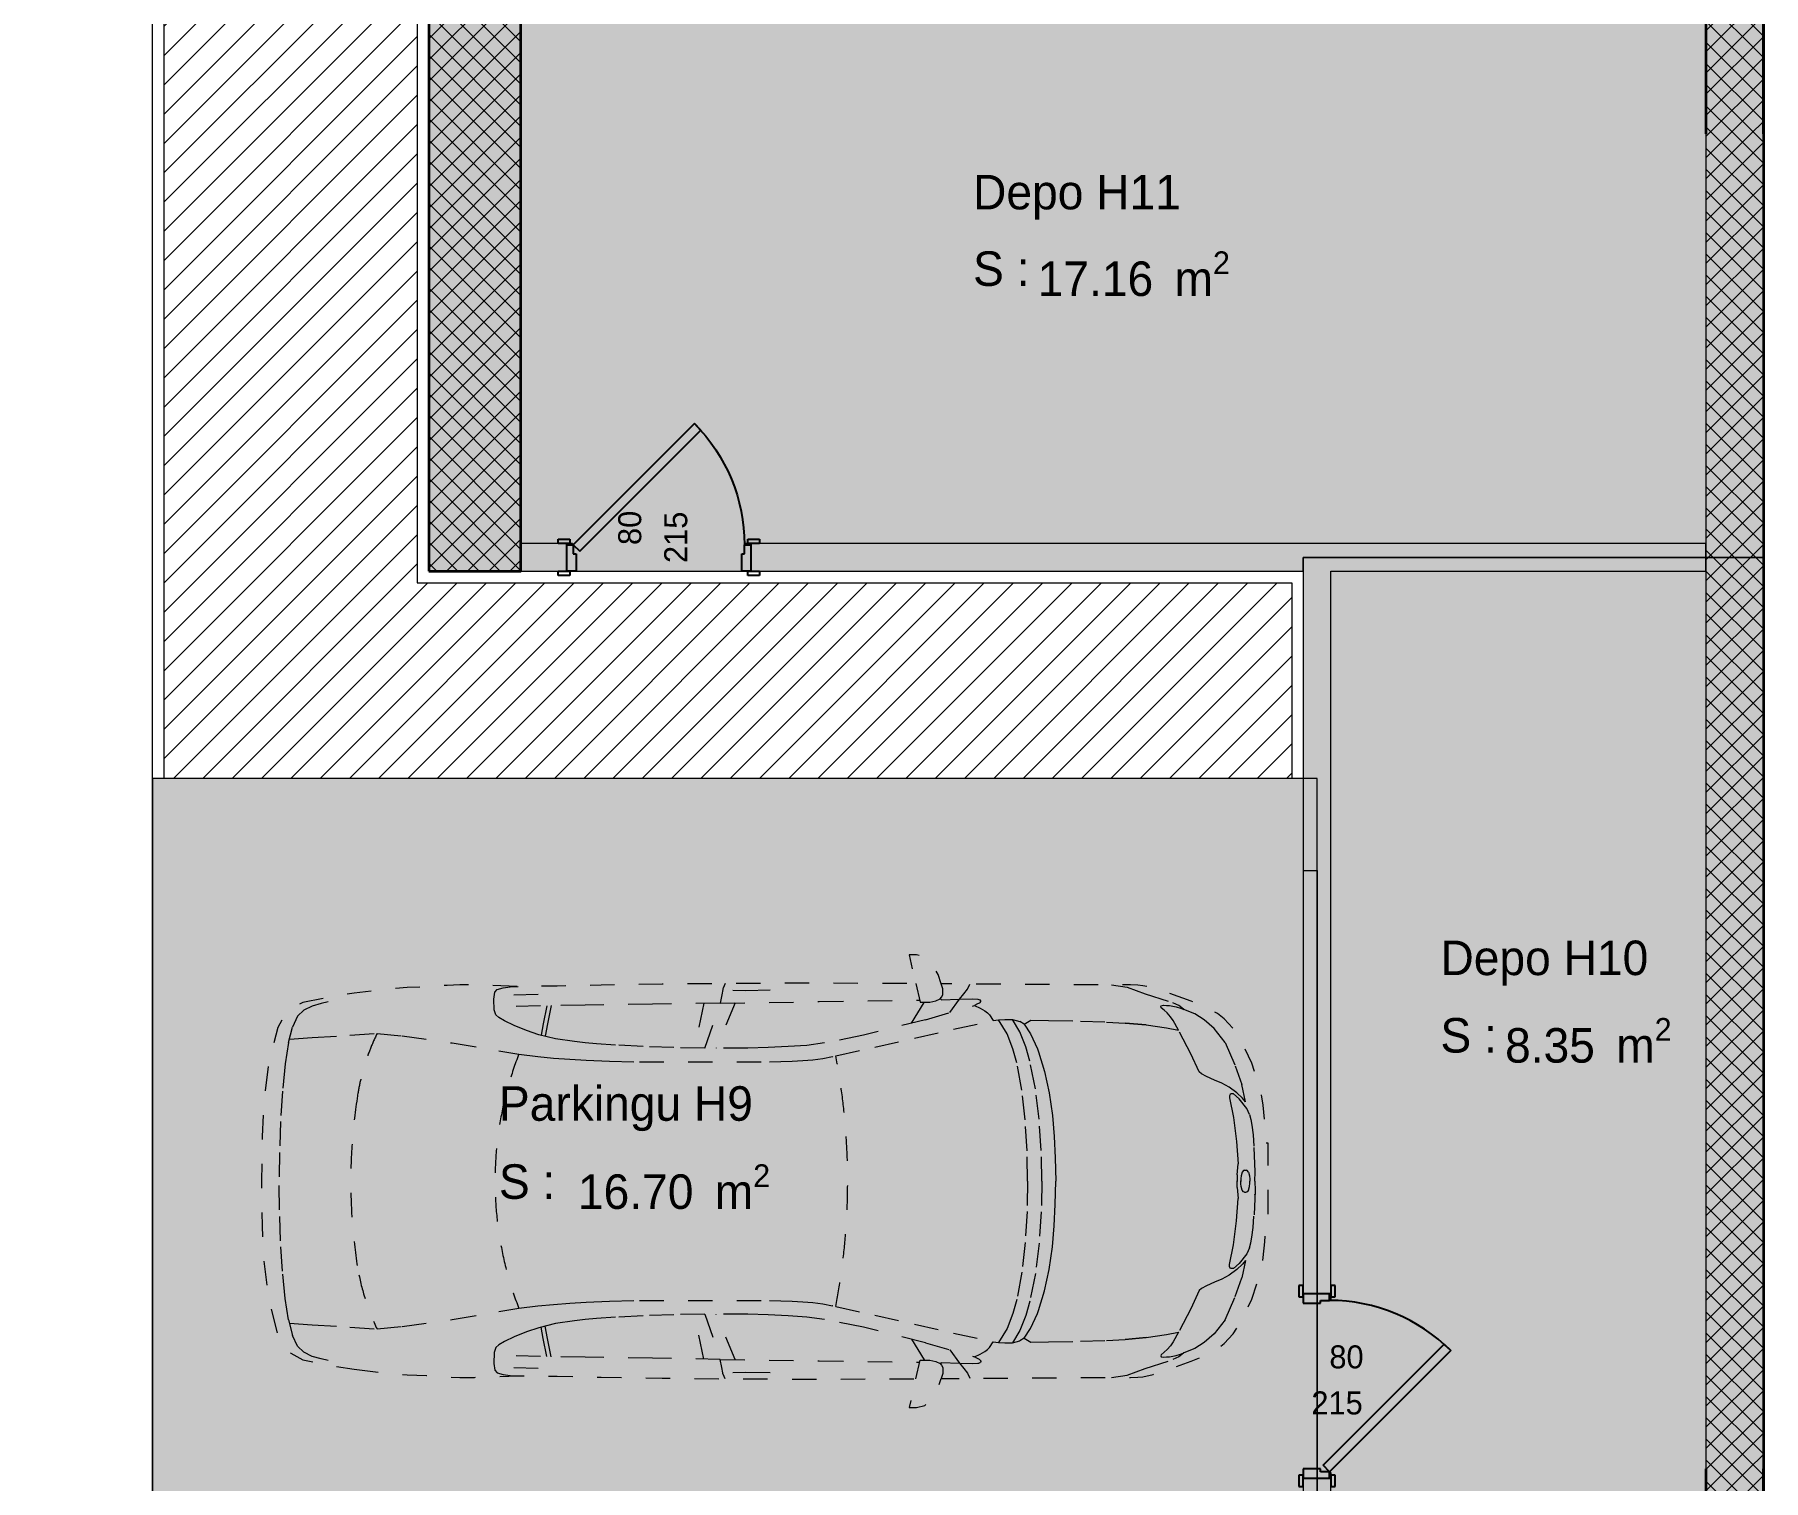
# Model space of a CAD drawing. Header units: millimetres. Extents: x 635850 to 824661, y -5878409 to -5774454.
# Drawn here: x 767576 to 775089, y -5841470 to -5835189 of the extents above; entities that cross this region are included whole.
import ezdxf
from ezdxf.enums import TextEntityAlignment as Align

# ---------------------------------------------------------------- set-up
doc = ezdxf.new("R2010")
doc.units = ezdxf.units.MM
doc.header["$MEASUREMENT"] = 0
doc.linetypes.add('Dashed', pattern=[211.666667, 105.833333, -105.833333])
for name, color, linetype, lineweight, true_color in [('2D Drafting - General_Pen_No__102', 7, 'Continuous', 13, 0xcccccc), ('A - Ndertesa 4 - Veturat_Pen_No__102', 7, 'Continuous', 13, 0xcccccc), ('A - Ndertesa 8 - Zonat_Pen_No__94', 7, 'Continuous', 13, 0xe4ad2c), ('A - Ndertesa 8 -Muret K.Zjarrit_Pen_No__102', 7, 'Continuous', 13, 0xcccccc), ('A - Ndertesa 8 -Veturat_Pen_No__102', 7, 'Continuous', 13, 0xcccccc), ('A - Situacioni_Pen_No__102', 7, 'Continuous', 13, 0xcccccc), ('ARCHICAD Door Markers_Pen_No__112', 7, 'Continuous', 13, 0xd5aaaa)]:
    doc.layers.add(name, color=color, linetype=linetype, lineweight=lineweight, true_color=true_color)
for name, color, linetype in [('A - Ndertesa 8 - Pllaka meskatit', 7, 'Continuous'), ('A - Ndertesa 8 - Zonat', 7, 'Continuous'), ('A - Ndertesa 8 -Muret K.Zjarrit', 7, 'Continuous'), ('A - Ndertesa 8 -Shtyllat', 7, 'Continuous'), ('A - Ndertesa 8 -Shtyllat bodrum', 7, 'Continuous'), ('ARCHICAD Doors', 7, 'Continuous')]:
    doc.layers.add(name, color=color, linetype=linetype)
for name, color, linetype, lineweight in [('A - Ndertesa 8 - Pllaka meskatit_Pen_No__22', 8, 'Continuous', 35), ('A - Ndertesa 8 -Muret K.Zjarrit_Pen_No__101', 252, 'Continuous', 13), ('A - Ndertesa 8 -Shtyllat bodrum_Pen_No__101', 252, 'Continuous', 13), ('A - Ndertesa 8 -Shtyllat bodrum_Pen_No__22', 8, 'Continuous', 35), ('A - Ndertesa 8 -Shtyllat_Pen_No__101', 252, 'Continuous', 13), ('A - Ndertesa 8 -Shtyllat_Pen_No__22', 8, 'Continuous', 35), ('ARCHICAD Doors_Pen_No__101', 252, 'Continuous', 13), ('ARCHICAD Doors_Pen_No__42', 8, 'Continuous', 25), ('ARCHICAD Zone Stamps_Pen_No__101', 252, 'Continuous', 13)]:
    doc.layers.add(name, color=color, linetype=linetype, lineweight=lineweight)
doc.styles.add('GENERATED_STYLE_1', font='GOTHIC.TTF')
pattern_1 = [(45, (664183.82, -5827429.525), (-45.96194, 45.96194), []), (135, (664183.82, -5827429.525), (45.96194, 45.96194), [])]

# ---------------------------------------------------------------- blocks, each defined once
blk = doc.blocks.new('Parkingu H9__56', base_point=(770196, -5840007.2))
at = {"layer": 'A - Ndertesa 8 - Zonat_Pen_No__94', "linetype": 'Continuous', "lineweight": 0, "true_color": 0xffffff}
blk.add_hatch(color=7, dxfattribs=at).paths.add_polyline_path([(773149, -5838419.9), (768089, -5838419.9), (768089, -5841719.9), (773149, -5841719.9)])
at = {"layer": 'ARCHICAD Zone Stamps_Pen_No__101', "color": 252, "lineweight": 13, "insert": (769937.3, -5840096.6), "char_height": 150, "attachment_point": 1, "style": 'GENERATED_STYLE_1'}
blk.add_mtext('\\A1;{\\pql;\\pt0,5050;\\fCentury Gothic|b0|i0|c0|p34;16.70\\fCentury Gothic|b0|i0|c0|p34;\\A1{\\H.66x;\\S^  ;}\\fCentury Gothic|b0|i0|c0|p34; m\\fCentury Gothic|b0|i0|c0|p34;\\A1{\\H.66x;\\S2^  ;}}', dxfattribs=at)
at = {"layer": 'ARCHICAD Zone Stamps_Pen_No__101', "color": 252, "lineweight": 13, "style": 'GENERATED_STYLE_1'}
for tag, p in [('DUMMY_849', (770798.2, -5839704.4)), ('ROOM_NAME', (769593.9, -5839757.4)), ('calculatedAreaCode', (769593.9, -5840096.6))]:
    blk.add_attdef(tag, text='', height=150, dxfattribs=at).set_placement(p, align=Align.TOP_LEFT)
blk = doc.blocks.new('Depo H10__72', base_point=(774197.7, -5839371.6))
at = {"layer": 'A - Ndertesa 8 - Zonat_Pen_No__94', "linetype": 'Continuous', "lineweight": 0, "true_color": 0xffffff}
blk.add_hatch(color=7, dxfattribs=at).paths.add_polyline_path([(773149, -5841719.9), (775089, -5841719.9), (775089, -5837459.9), (773089, -5837459.9), (773089, -5838819.9), (773149, -5838819.9)])
at = {"layer": 'ARCHICAD Zone Stamps_Pen_No__101', "color": 252, "lineweight": 13, "insert": (773966.3, -5839461.1), "char_height": 150, "attachment_point": 1, "style": 'GENERATED_STYLE_1'}
blk.add_mtext('\\A1;{\\pql;\\pt0,5050;\\fCentury Gothic|b0|i0|c0|p34;8.35\\fCentury Gothic|b0|i0|c0|p34;\\A1{\\H.66x;\\S^  ;}\\fCentury Gothic|b0|i0|c0|p34; m\\fCentury Gothic|b0|i0|c0|p34;\\A1{\\H.66x;\\S2^  ;}}', dxfattribs=at)
at = {"layer": 'ARCHICAD Zone Stamps_Pen_No__101', "color": 252, "lineweight": 13, "style": 'GENERATED_STYLE_1'}
for tag, p in [('ROOM_NAME', (773685.4, -5839124.7)), ('DUMMY_849', (774710, -5839068.9)), ('calculatedAreaCode', (773685.4, -5839461.1))]:
    blk.add_attdef(tag, text='', height=150, dxfattribs=at).set_placement(p, align=Align.TOP_LEFT)
blk = doc.blocks.new('Depo H11__73', base_point=(772225.2, -5836041))
at = {"layer": 'A - Ndertesa 8 - Zonat_Pen_No__94', "linetype": 'Continuous', "lineweight": 0, "true_color": 0xffffff}
blk.add_hatch(color=7, dxfattribs=at).paths.add_polyline_path([(769289, -5834519.9), (769289, -5837519.9), (773089, -5837519.9), (773089, -5837459.9), (775089, -5837459.9), (775089, -5834579.9), (773149, -5834579.9), (773149, -5834519.9)])
at = {"layer": 'ARCHICAD Zone Stamps_Pen_No__101', "color": 252, "lineweight": 13, "insert": (771935.3, -5836130.4), "char_height": 150, "attachment_point": 1, "style": 'GENERATED_STYLE_1'}
blk.add_mtext('\\A1;{\\pql;\\pt0,5050;\\fCentury Gothic|b0|i0|c0|p34;17.16\\fCentury Gothic|b0|i0|c0|p34;\\A1{\\H.66x;\\S^  ;}\\fCentury Gothic|b0|i0|c0|p34; m\\fCentury Gothic|b0|i0|c0|p34;\\A1{\\H.66x;\\S2^  ;}}', dxfattribs=at)
at = {"layer": 'ARCHICAD Zone Stamps_Pen_No__101', "color": 252, "lineweight": 13, "style": 'GENERATED_STYLE_1'}
for tag, p in [('DUMMY_849', (772796.1, -5835738.2)), ('ROOM_NAME', (771654.3, -5835797.9)), ('calculatedAreaCode', (771654.3, -5836130.4))]:
    blk.add_attdef(tag, text='', height=150, dxfattribs=at).set_placement(p, align=Align.TOP_LEFT)
blk = doc.blocks.new('Slab_5', base_point=(749089.8, -5859820.7))
at = {"layer": 'A - Ndertesa 8 - Pllaka meskatit_Pen_No__22', "color": 8, "linetype": 'Continuous', "lineweight": 35, "flags": 128}
blk.add_lwpolyline([(749089.8, -5859820.7), (749089.8, -5829578.2), (752125.1, -5829274.3), (761123.1, -5828907.3), (775089, -5828907.3), (775089, -5859820.7)], close=True, dxfattribs=at)
blk = doc.blocks.new('Wall_280', base_point=(775089, -5859820.7))
at = {"layer": 'A - Ndertesa 8 -Muret K.Zjarrit_Pen_No__101', "linetype": 'Continuous', "lineweight": 13}
h = blk.add_hatch(dxfattribs=at)
h.set_pattern_fill('Concrete_Block', color=252, style=0, pattern_type=2)
h.set_pattern_definition(pattern_1)
h.paths.add_polyline_path([(774839, -5841419.9), (775089, -5841419.9), (775089, -5835619.9), (774839, -5835619.9)])
at = {"layer": 'A - Ndertesa 8 -Muret K.Zjarrit_Pen_No__101', "color": 252, "linetype": 'Continuous', "lineweight": 13, "flags": 128}
for points in [[(774839, -5835619.9), (774839, -5841419.9)], [(775089, -5841419.9), (775089, -5835619.9)]]:
    blk.add_lwpolyline(points, dxfattribs=at)
blk = doc.blocks.new('Door 25_5')
at = {"layer": 'ARCHICAD Doors_Pen_No__101', "color": 252, "linetype": 'Continuous', "lineweight": 13}
for p, q in [((-400, 5), (-437, 5)), ((-400, 5), (-437, 5)), ((-400, 0), (-400, 5)), ((-400, 0), (-400, 5)), ((-400, -115), (-400, 0)), ((-400, -115), (-400, 0)), ((400, 0), (400, 5)), ((400, 0), (400, 5)), ((400, 5), (437, 5)), ((400, 5), (437, 5)), ((400, -115), (400, 0)), ((400, -115), (400, 0)), ((-400, -115), (-437, -115)), ((-400, -115), (-437, -115)), ((400, -115), (437, -115)), ((400, -115), (437, -115))]:
    blk.add_line(p, q, dxfattribs=at)
at = {"layer": 'ARCHICAD Doors_Pen_No__42', "color": 8, "linetype": 'Continuous', "lineweight": 25}
for p, q in [((-182.4, 497.8), (-154.1, 526.1)), ((-154.1, 526.1), (372, 0)), ((343.7, -28.3), (-182.4, 497.8)), ((-387, 24), (-437, 24)), ((-437, 24), (-437, 5)), ((-437, 5), (-387, 5)), ((-375, 5), (-400, 5)), ((-400, 5), (-400, 0)), ((-400, 0), (-375, 0)), ((-372, 0), (-400, 0)), ((-400, 0), (-400, -115)), ((-387, 5), (-387, 24)), ((-375, 0), (-375, 5)), ((-372, -40), (-372, 0)), ((372, 0), (343.7, -28.3)), ((400, 0), (372, 0)), ((372, 0), (372, -40)), ((400, 5), (375, 5)), ((375, 5), (375, 0)), ((375, 0), (400, 0)), ((437, 24), (387, 24)), ((387, 24), (387, 5)), ((387, 5), (437, 5)), ((400, 0), (400, 5)), ((400, -115), (400, 0)), ((437, 5), (437, 24)), ((-360, -40), (-372, -40)), ((-360, -115), (-360, -40)), ((372, -40), (360, -40)), ((360, -40), (360, -115)), ((-387, -115), (-437, -115)), ((-437, -115), (-437, -134)), ((-437, -134), (-387, -134)), ((-400, -115), (-360, -115)), ((-387, -134), (-387, -115)), ((360, -115), (400, -115)), ((437, -115), (387, -115)), ((387, -115), (387, -134)), ((387, -134), (437, -134)), ((437, -134), (437, -115))]:
    blk.add_line(p, q, dxfattribs=at)
blk.add_arc((372, 0), 744, 135, 180, dxfattribs=at)
blk = doc.blocks.new('D Marker 25_17')
at = {"layer": 'ARCHICAD Door Markers_Pen_No__112', "color": 9, "lineweight": 13, "true_color": 0xd5aaaa, "char_height": 100, "attachment_point": 7, "rotation": 270, "style": 'GENERATED_STYLE_1'}
for s, insert in [('\\A1;{\\pql;\\pt0;\\fCentury Gothic|b0|i0|c0|p34;215\\fCentury Gothic|b0|i0|c0|p34;\\A1{\\H.66x;\\S^  ;}\\fCentury Gothic|b0|i0|c0|p34;\\fCentury Gothic|b0|i0|c0|p34;}', (-152.5, -35.6)), ('\\A1;{\\pql;\\pt0;\\fCentury Gothic|b0|i0|c0|p34;80\\fCentury Gothic|b0|i0|c0|p34;\\A1{\\H.66x;\\S^  ;}\\fCentury Gothic|b0|i0|c0|p34;\\fCentury Gothic|b0|i0|c0|p34;}', (47.5, -113.8))]:
    blk.add_mtext(s, dxfattribs=dict(at, insert=insert))
blk = doc.blocks.new('Wall_289', base_point=(775089, -5837519.9))
at = {"layer": 'A - Ndertesa 8 -Muret K.Zjarrit_Pen_No__102', "linetype": 'Continuous', "lineweight": 0, "true_color": 0xcccccc}
for points in [[(769689, -5837399.9), (769689, -5837519.9), (769889, -5837519.9), (769889, -5837399.9)], [(770689, -5837399.9), (770689, -5837519.9), (774839, -5837519.9), (774839, -5837399.9)]]:
    blk.add_hatch(color=254, dxfattribs=at).paths.add_polyline_path(points)
at = {"layer": 'A - Ndertesa 8 -Muret K.Zjarrit_Pen_No__101', "color": 252, "linetype": 'Continuous', "lineweight": 13}
for p, q in [((769889, -5837399.9), (769852, -5837399.9)), ((769889, -5837404.9), (769889, -5837399.9)), ((769889, -5837519.9), (769889, -5837404.9)), ((770689, -5837399.9), (770726, -5837399.9)), ((770689, -5837404.9), (770689, -5837399.9)), ((770689, -5837519.9), (770689, -5837404.9)), ((769889, -5837519.9), (769852, -5837519.9)), ((770689, -5837519.9), (770726, -5837519.9))]:
    blk.add_line(p, q, dxfattribs=at)
at = {"layer": 'A - Ndertesa 8 -Muret K.Zjarrit_Pen_No__101', "color": 252, "linetype": 'Continuous', "lineweight": 13, "flags": 128}
for points in [[(769889, -5837399.9), (769689, -5837399.9)], [(774839, -5837399.9), (770689, -5837399.9)], [(774839, -5837519.9), (774839, -5837399.9)], [(769689, -5837519.9), (769889, -5837519.9)], [(770689, -5837519.9), (773089, -5837519.9)], [(773209, -5837519.9), (774839, -5837519.9)]]:
    blk.add_lwpolyline(points, dxfattribs=at)
at = {"layer": 'ARCHICAD Door Markers_Pen_No__112', "color": 9, "lineweight": 13, "true_color": 0xd5aaaa, "rotation": 180}
blk.add_blockref('D Marker 25_17', (770289, -5837519.9), dxfattribs=at)
at = {"layer": 'ARCHICAD Doors', "color": 21, "linetype": 'Continuous', "lineweight": 18, "true_color": 0xff9955, "xscale": -1, "zscale": 1000}
blk.add_blockref('Door 25_5', (770289, -5837404.9), dxfattribs=at)
blk = doc.blocks.new('D Marker 25_20')
at = {"layer": 'ARCHICAD Door Markers_Pen_No__112', "color": 9, "lineweight": 13, "true_color": 0xd5aaaa, "char_height": 100, "attachment_point": 7, "rotation": 90, "style": 'GENERATED_STYLE_1'}
for s, insert in [('\\A1;{\\pql;\\pt0;\\fCentury Gothic|b0|i0|c0|p34;80\\fCentury Gothic|b0|i0|c0|p34;\\A1{\\H.66x;\\S^  ;}\\fCentury Gothic|b0|i0|c0|p34;\\fCentury Gothic|b0|i0|c0|p34;}', (-47.5, -6.2)), ('\\A1;{\\pql;\\pt0;\\fCentury Gothic|b0|i0|c0|p34;215\\fCentury Gothic|b0|i0|c0|p34;\\A1{\\H.66x;\\S^  ;}\\fCentury Gothic|b0|i0|c0|p34;\\fCentury Gothic|b0|i0|c0|p34;}', (152.5, -84.4))]:
    blk.add_mtext(s, dxfattribs=dict(at, insert=insert))
blk = doc.blocks.new('Wall_296', base_point=(773089, -5837519.9))
at = {"layer": 'A - Ndertesa 8 -Muret K.Zjarrit_Pen_No__102', "linetype": 'Continuous', "lineweight": 0, "true_color": 0xcccccc}
for points in [[(773089, -5837519.9), (773089, -5840659.9), (773209, -5840659.9), (773209, -5837519.9)], [(773209, -5841459.9), (773089, -5841459.9), (773089, -5845059.9), (773209, -5845059.9)], [(773209, -5845859.9), (773089, -5845859.9), (773089, -5846379.9), (773209, -5846379.9)], [(773089, -5849369.9), (773209, -5849369.9), (773209, -5847179.9), (773089, -5847179.9)]]:
    blk.add_hatch(color=254, dxfattribs=at).paths.add_polyline_path(points)
at = {"layer": 'A - Ndertesa 8 -Muret K.Zjarrit_Pen_No__101', "color": 252, "linetype": 'Continuous', "lineweight": 13}
for p, q in [((773089, -5840659.9), (773089, -5840622.9)), ((773209, -5840659.9), (773209, -5840622.9)), ((773089, -5840659.9), (773204, -5840659.9)), ((773204, -5840659.9), (773209, -5840659.9)), ((773089, -5841459.9), (773089, -5841496.9)), ((773089, -5841459.9), (773204, -5841459.9)), ((773204, -5841459.9), (773209, -5841459.9)), ((773209, -5841459.9), (773209, -5841496.9)), ((773089, -5845059.9), (773089, -5845022.9)), ((773089, -5845059.9), (773204, -5845059.9)), ((773204, -5845059.9), (773209, -5845059.9)), ((773209, -5845059.9), (773209, -5845022.9)), ((773089, -5845859.9), (773089, -5845896.9)), ((773089, -5845859.9), (773204, -5845859.9)), ((773204, -5845859.9), (773209, -5845859.9)), ((773209, -5845859.9), (773209, -5845896.9)), ((773089, -5846379.9), (773089, -5846342.9)), ((773089, -5846379.9), (773204, -5846379.9)), ((773204, -5846379.9), (773209, -5846379.9)), ((773209, -5846379.9), (773209, -5846342.9)), ((773089, -5847179.9), (773089, -5847216.9)), ((773089, -5847179.9), (773204, -5847179.9)), ((773204, -5847179.9), (773209, -5847179.9)), ((773209, -5847179.9), (773209, -5847216.9))]:
    blk.add_line(p, q, dxfattribs=at)
at = {"layer": 'A - Ndertesa 8 -Muret K.Zjarrit_Pen_No__101', "color": 252, "linetype": 'Continuous', "lineweight": 13, "flags": 128}
for points in [[(773089, -5837519.9), (773089, -5840659.9)], [(773209, -5840659.9), (773209, -5837519.9)], [(773089, -5841459.9), (773089, -5845059.9)], [(773209, -5841659.9), (773209, -5841459.9)], [(773209, -5845059.9), (773209, -5841779.9)], [(773089, -5845859.9), (773089, -5846379.9)], [(773209, -5846059.9), (773209, -5845859.9)], [(773209, -5846379.9), (773209, -5846179.9)], [(773089, -5847179.9), (773089, -5849369.9)], [(773209, -5849369.9), (773209, -5847179.9)]]:
    blk.add_lwpolyline(points, dxfattribs=at)
at = {"layer": 'ARCHICAD Door Markers_Pen_No__112', "color": 9, "lineweight": 13, "true_color": 0xd5aaaa, "rotation": 270}
for p in [(773209, -5841059.9), (773209, -5845459.9), (773209, -5846779.9)]:
    blk.add_blockref('D Marker 25_20', p, dxfattribs=at)
at = {"layer": 'ARCHICAD Doors', "color": 21, "linetype": 'Continuous', "lineweight": 18, "true_color": 0xff9955, "zscale": 1000, "rotation": 270}
for p in [(773204, -5841059.9), (773204, -5845459.9)]:
    blk.add_blockref('Door 25_5', p, dxfattribs=at)
at = {"layer": 'ARCHICAD Doors', "color": 21, "linetype": 'Continuous', "lineweight": 18, "true_color": 0xff9955, "xscale": -1, "zscale": 1000, "rotation": 270}
blk.add_blockref('Door 25_5', (773204, -5846779.9), dxfattribs=at)
blk = doc.blocks.new('Column_329', base_point=(769489, -5836019.9))
at = {"layer": 'A - Ndertesa 8 -Shtyllat_Pen_No__101', "linetype": 'Continuous', "lineweight": 13}
h = blk.add_hatch(dxfattribs=at)
h.set_pattern_fill('Concrete_Block', color=252, style=0, pattern_type=2)
h.set_pattern_definition(pattern_1)
h.paths.add_polyline_path([(769289, -5837519.9), (769689, -5837519.9), (769689, -5834519.9), (769289, -5834519.9)])
at = {"layer": 'A - Ndertesa 8 -Shtyllat_Pen_No__22', "color": 8, "linetype": 'Continuous', "lineweight": 35, "flags": 128}
blk.add_lwpolyline([(769289, -5837519.9), (769689, -5837519.9), (769689, -5834519.9), (769289, -5834519.9)], close=True, dxfattribs=at)
blk = doc.blocks.new('Column_335', base_point=(774964, -5835319.9))
at = {"layer": 'A - Ndertesa 8 -Shtyllat bodrum_Pen_No__101', "linetype": 'Continuous', "lineweight": 13}
h = blk.add_hatch(dxfattribs=at)
h.set_pattern_fill('Concrete_Block', color=252, style=0, pattern_type=2)
h.set_pattern_definition(pattern_1)
h.paths.add_polyline_path([(775089, -5835019.9), (774839, -5835019.9), (774839, -5835619.9), (775089, -5835619.9)])
at = {"layer": 'A - Ndertesa 8 -Shtyllat bodrum_Pen_No__22', "color": 8, "linetype": 'Continuous', "lineweight": 35, "flags": 128}
for points in [[(774839, -5835019.9), (774839, -5835619.9)], [(775089, -5835619.9), (775089, -5835019.9)]]:
    blk.add_lwpolyline(points, dxfattribs=at)
blk = doc.blocks.new('Column_336', base_point=(774964, -5841719.9))
at = {"layer": 'A - Ndertesa 8 -Shtyllat bodrum_Pen_No__101', "linetype": 'Continuous', "lineweight": 13}
h = blk.add_hatch(dxfattribs=at)
h.set_pattern_fill('Concrete_Block', color=252, style=0, pattern_type=2)
h.set_pattern_definition(pattern_1)
h.paths.add_polyline_path([(775089, -5841419.9), (774839, -5841419.9), (774839, -5842019.9), (775089, -5842019.9)])
at = {"layer": 'A - Ndertesa 8 -Shtyllat bodrum_Pen_No__22', "color": 8, "linetype": 'Continuous', "lineweight": 35, "flags": 128}
for points in [[(774839, -5841419.9), (774839, -5842019.9)], [(775089, -5842019.9), (775089, -5841419.9)]]:
    blk.add_lwpolyline(points, dxfattribs=at)
blk = doc.blocks.new('Car 05 25_4')
at = {"layer": 'A - Ndertesa 4 - Veturat_Pen_No__102', "color": 254, "linetype": 'Dashed', "lineweight": 13, "true_color": 0xcccccc}
for p, q in [((129, 820.5), (138.9, 832.4)), ((138.9, 832.4), (165.2, 840.3)), ((165.2, 840.3), (194.7, 844.3)), ((194.7, 844.3), (230.8, 845.5)), ((1119.5, 833.3), (1115.1, 808.9)), ((1120.2, 836.3), (1119.5, 833.3)), ((1120.7, 838.2), (1120.2, 836.3)), ((1129.9, 858.5), (1120.7, 838.2)), ((1162.6, 830.5), (1220.1, 829.1)), ((1220.1, 829.1), (1369.7, 831.5)), ((1957.8, 858.1), (1977.2, 777.4)), ((2075.3, 835.7), (2067.9, 857.7)), ((2075.2, 809.4), (2075.3, 835.7)), ((2166.8, 813.8), (2182.3, 834.1)), ((2182.3, 834.1), (2193.2, 856.5)), ((2808, 852.6), (2876.9, 843.3)), ((2876.9, 843.3), (2954.2, 813.7)), ((2904.1, 832.9), (2905.1, 832.8)), ((-664.9, 761), (-701.1, 743.3)), ((-626.6, 772.5), (-664.9, 761)), ((-594.9, 778.5), (-626.6, 772.5)), ((124.6, 791.4), (129, 820.5)), ((125.7, 743.9), (124.6, 791.4)), ((327.4, 761.9), (125.4, 756.5)), ((210.9, 809.2), (418.1, 816.2)), ((522, 764.7), (327.4, 761.9)), ((355.3, 762.3), (339.1, 683.1)), ((373.4, 762.6), (357.2, 683.4)), ((813.6, 769.3), (522, 764.7)), ((1108.6, 774), (813.6, 769.3)), ((1036.3, 772.8), (996.5, 578.8)), ((1042, 578), (1107.6, 774)), ((1173.3, 774.9), (1090.3, 577.9)), ((1115.1, 808.9), (1108.6, 774)), ((1108.6, 774), (1537.6, 780)), ((1537.6, 780), (1975, 786.1)), ((1939.2, 686.2), (1995.9, 777.4)), ((1977.2, 777.4), (2019.6, 777.4)), ((2000.4, 701.6), (2213.5, 763)), ((2019.6, 777.4), (2044.5, 783.1)), ((2044.5, 783.1), (2063.4, 792.3)), ((2063.4, 792.3), (2070.4, 799.9)), ((2068.7, 787.7), (2065.4, 794.5)), ((2068.7, 787.7), (2148, 790.5)), ((2070.4, 799.9), (2075.2, 809.4)), ((2106.5, 732.2), (2148, 790.5)), ((2148, 790.5), (2166.8, 813.8)), ((2148, 790.5), (2205.6, 792.2)), ((2205.6, 792.2), (2227.2, 791)), ((2226.6, 769.9), (2213.5, 763)), ((2213.5, 763), (2238.3, 752.2)), ((2234.4, 774), (2226.6, 769.9)), ((2227.2, 791), (2232.6, 790)), ((2232.6, 790), (2237.9, 787.3)), ((2238.5, 776.9), (2234.4, 774)), ((2240.8, 784), (2237.9, 787.3)), ((2238.3, 752.2), (2258.5, 739.7)), ((2238.5, 776.9), (2240.9, 780.5)), ((2240.9, 780.5), (2240.8, 784)), ((2954.2, 813.7), (3075.8, 774.7)), ((3022.5, 758.3), (3023.7, 762.5)), ((3024.5, 753.7), (3022.5, 758.3)), ((3023.7, 762.5), (3034.6, 765.1)), ((3037.9, 743.5), (3024.5, 753.7)), ((3034.6, 765.1), (3046.9, 763.8)), ((3046.9, 763.8), (3060.9, 762.9)), ((3060.9, 762.9), (3089.9, 757.4)), ((3100.5, 763.1), (3075.8, 774.7)), ((3089.9, 757.4), (3108.4, 751.4)), ((3114.1, 753.3), (3100.5, 763.1)), ((3108.4, 751.4), (3122.9, 746.4)), ((3122.9, 746.4), (3114.1, 753.3)), ((-729.4, 716.4), (-750.6, 669.8)), ((-701.1, 743.3), (-729.4, 716.4)), ((132.4, 722.8), (125.7, 743.9)), ((146.7, 710.6), (132.4, 722.8)), ((171.3, 696.6), (146.7, 710.6)), ((212.6, 676.5), (171.3, 696.6)), ((266.3, 654.6), (212.6, 676.5)), ((339.1, 683.1), (329.6, 633.9)), ((357.2, 683.4), (346.8, 629.5)), ((2000.4, 701.6), (1730.4, 633.8)), ((2122, 660), (2293.8, 697.7)), ((2258.5, 739.7), (2269, 731.1)), ((2269, 731.1), (2278.8, 722)), ((2278.8, 722), (2293.8, 697.7)), ((2293.8, 697.7), (2317.2, 700.7)), ((2293.8, 697.6), (2293.8, 697.7)), ((2317.2, 700.7), (2345.7, 702.7)), ((2355.1, 639.9), (2317.2, 700.7)), ((2345.7, 702.7), (2378.9, 702)), ((2410.1, 649.1), (2378.9, 702)), ((2378.9, 702), (2410.6, 694.2)), ((2410.6, 694.2), (2410.6, 694.2)), ((2428.7, 681.7), (2410.6, 694.2)), ((2428.7, 681.7), (2457.3, 700)), ((2428.8, 681.7), (2428.7, 681.7)), ((2428.8, 681.7), (2456.7, 639.8)), ((2457.3, 700), (2535.5, 698)), ((2535.4, 698), (2673.2, 695.5)), ((2535.5, 698), (2535.5, 698)), ((2673.2, 695.5), (2787.2, 691.5)), ((2787.2, 691.5), (2868.4, 687.2)), ((2868.4, 687.2), (2959.7, 679)), ((2959.7, 679), (2868.4, 687.2)), ((2959.7, 679), (3047.2, 666.2)), ((3050.6, 730.7), (3037.9, 743.5)), ((3064.5, 714.6), (3050.6, 730.7)), ((3077, 697.8), (3064.5, 714.6)), ((3100, 656.6), (3077, 697.8)), ((3170.1, 726.6), (3122.9, 746.4)), ((3211.7, 701), (3170.1, 726.6)), ((3254.3, 663.2), (3211.7, 701)), ((-768.3, 602.3), (-782.8, 510)), ((-768.3, 602.3), (-750.6, 669.8)), ((-764.3, 617.3), (-665.7, 624)), ((-665.7, 624), (-500.9, 634.2)), ((-500.9, 634.2), (-383, 642)), ((-383, 642), (-274.2, 631.3)), ((-274.2, 631.3), (-56.4, 600.5)), ((319.5, 636.4), (266.3, 654.6)), ((392.7, 617.8), (319.5, 636.4)), ((474.8, 607.1), (392.7, 617.8)), ((521.3, 601.6), (474.8, 607.1)), ((570, 596.8), (521.3, 601.6)), ((1730.4, 633.8), (1562, 600.6)), ((1779.6, 581.8), (1952.8, 621.3)), ((1952.8, 621.3), (2122, 660)), ((2379.8, 575.4), (2355.1, 639.9)), ((2436, 583.2), (2410.1, 649.1)), ((2456.7, 639.8), (2487.2, 574.3)), ((3047.2, 666.2), (3100, 656.6)), ((3152.9, 553.9), (3100, 656.6)), ((3301.9, 602.8), (3254.3, 663.2)), ((3301.9, 602.8), (3346, 501.4)), ((-56.4, 600.5), (145.9, 566.6)), ((145.9, 566.6), (233.3, 552.3)), ((233.3, 552.3), (315.3, 541.4)), ((315.3, 541.4), (384.3, 535.1)), ((384.3, 535.1), (454.2, 530.4)), ((454.2, 530.4), (526.2, 526.3)), ((526.2, 526.3), (627.7, 521.8)), ((652.6, 591), (570, 596.8)), ((772.8, 585), (652.6, 591)), ((907.3, 580.3), (772.8, 585)), ((1042, 578), (907.3, 580.3)), ((1227.8, 577.5), (1042, 578)), ((1316.1, 580.5), (1227.8, 577.5)), ((1403, 584.4), (1316.1, 580.5)), ((1483.9, 590.1), (1403, 584.4)), ((1466.6, 524), (1510.9, 527.6)), ((1562, 600.6), (1483.9, 590.1)), ((1510.9, 527.6), (1554.3, 533.1)), ((1554.3, 533.1), (1596.8, 541)), ((1597.3, 541.2), (1596.7, 540.9)), ((1610.7, 544.1), (1779.6, 581.8)), ((2397.3, 514.3), (2379.8, 575.4)), ((2453.6, 521.6), (2436, 583.2)), ((2487.2, 574.3), (2491.8, 562)), ((2491.8, 562), (2517.9, 477)), ((3189.6, 475.6), (3152.9, 553.9)), ((-782.8, 510), (-794.5, 390.6)), ((627.7, 521.8), (756.8, 518.1)), ((756.8, 518.1), (1322.6, 518.1)), ((1322.6, 518.1), (1420.5, 521.7)), ((1420.5, 521.7), (1466.6, 524)), ((2419.3, 395.7), (2397.3, 514.3)), ((2477.6, 401.1), (2453.6, 521.6)), ((2517.9, 477), (2537.5, 384.1)), ((3199.4, 466.8), (3189.6, 475.6)), ((3220.7, 454.4), (3199.4, 466.8)), ((3256.1, 439.2), (3220.7, 454.4)), ((3346, 501.4), (3374.3, 419.6)), ((-794.5, 390.6), (-802.4, 258.7)), ((2433.7, 266.1), (2419.3, 395.7)), ((2493.9, 269.1), (2477.6, 401.1)), ((2537.5, 384.1), (2551.5, 285.6)), ((3288.4, 425.1), (3256.1, 439.2)), ((3319.4, 408.4), (3288.4, 425.1)), ((3353.5, 384.3), (3319.4, 408.4)), ((3324.7, 377.3), (3321.2, 370.5)), ((3328.3, 379.6), (3324.7, 377.3)), ((3338.5, 379.5), (3328.3, 379.6)), ((3363.6, 357.8), (3338.5, 379.5)), ((3377.2, 360), (3353.5, 384.3)), ((3391.1, 344.2), (3374.3, 419.6)), ((3321.2, 370.5), (3321, 362.1)), ((3321, 362.1), (3338.3, 276.9)), ((3396.7, 315.8), (3363.6, 357.8)), ((3391.1, 344.2), (3377.2, 360)), ((3408.1, 289.4), (3396.7, 315.8)), ((-802.4, 258.7), (-806.8, 124.9)), ((2441.6, 132), (2433.7, 266.1)), ((2503.1, 133.2), (2493.9, 269.1)), ((2551.5, 285.6), (2559.7, 193.7)), ((3338.3, 276.9), (3351.9, 172.7)), ((3408.1, 289.4), (3413.8, 267.3)), ((3413.8, 267.3), (3418.5, 242.9)), ((3418.5, 242.9), (3424, 200.7)), ((2559.7, 193.7), (2564.4, 101.2)), ((3351.9, 172.7), (3358.3, 75.9)), ((3424, 200.7), (3427.7, 152)), ((3432.4, 40), (3427.7, 152)), ((-806.8, 124.9), (-808, 0)), ((2444, 0), (2441.6, 132)), ((2506, 0), (2503.1, 133.2)), ((2564.4, 101.2), (2566, 0)), ((3354, 27.9), (3358.3, 75.9)), ((-806.8, -124.9), (-808, 0)), ((2444, 0), (2441.6, -132)), ((2564.4, -101.2), (2566, 0)), ((3354, 27.9), (3354, -0.8)), ((3354, -27.9), (3354, 0.8)), ((3370.9, 11.7), (3370.3, -0.8)), ((3370.9, -11.7), (3370.3, 0.8)), ((3372.5, 23.7), (3370.9, 11.7)), ((3376.3, 39), (3372.5, 23.7)), ((3382, 46.6), (3376.3, 39)), ((3386.2, 48.4), (3382, 46.6)), ((3386.2, 48.4), (3394.3, 48.4)), ((3398.5, 46.6), (3394.3, 48.4)), ((3404.2, 39), (3398.5, 46.6)), ((3404.2, 39), (3408, 23.7)), ((3408, 23.7), (3409.8, 8.1)), ((3409.8, 8.1), (3409.8, 0)), ((3431.8, 57.4), (3431.8, 56.8)), ((3432, 0), (3432.4, 40)), ((3432, 0), (3432.4, -40)), ((2506, 0), (2503.1, -133.2)), ((3354, -27.9), (3358.3, -75.9)), ((3372.5, -23.7), (3370.9, -11.7)), ((3376.3, -39), (3372.5, -23.7)), ((3382, -46.6), (3376.3, -39)), ((3386.2, -48.4), (3382, -46.6)), ((3386.2, -48.4), (3394.3, -48.4)), ((3398.5, -46.6), (3394.3, -48.4)), ((3404.2, -39), (3398.5, -46.6)), ((3404.2, -39), (3408, -23.7)), ((3408, -23.7), (3409.8, -8.1)), ((3409.8, -8.1), (3409.8, 0)), ((3432.4, -40), (3427.7, -152)), ((3431.8, -57.4), (3431.8, -56.8)), ((-802.4, -258.7), (-806.8, -124.9)), ((2441.6, -132), (2433.7, -266.1)), ((2503.1, -133.2), (2493.9, -269.1)), ((2559.7, -193.7), (2564.4, -101.2)), ((3351.9, -172.7), (3358.3, -75.9)), ((2551.5, -285.6), (2559.7, -193.7)), ((3338.3, -276.9), (3351.9, -172.7)), ((3418.5, -242.9), (3424, -200.7)), ((3424, -200.7), (3427.7, -152)), ((-794.5, -390.6), (-802.4, -258.7)), ((2433.7, -266.1), (2419.3, -395.7)), ((2493.9, -269.1), (2477.6, -401.1)), ((2537.5, -384.1), (2551.5, -285.6)), ((3321, -362.1), (3338.3, -276.9)), ((3408.1, -289.4), (3396.7, -315.8)), ((3408.1, -289.4), (3413.8, -267.3)), ((3413.8, -267.3), (3418.5, -242.9)), ((3321.2, -370.5), (3321, -362.1)), ((3324.7, -377.3), (3321.2, -370.5)), ((3363.6, -357.8), (3338.5, -379.5)), ((3377.2, -360), (3353.5, -384.3)), ((3396.7, -315.8), (3363.6, -357.8)), ((3391.1, -344.2), (3374.3, -419.6)), ((3391.1, -344.2), (3377.2, -360)), ((-782.8, -510), (-794.5, -390.6)), ((2419.3, -395.7), (2397.3, -514.3)), ((2477.6, -401.1), (2453.6, -521.6)), ((2517.9, -477), (2537.5, -384.1)), ((3256.1, -439.2), (3220.7, -454.4)), ((3288.4, -425.1), (3256.1, -439.2)), ((3319.4, -408.4), (3288.4, -425.1)), ((3353.5, -384.3), (3319.4, -408.4)), ((3328.3, -379.6), (3324.7, -377.3)), ((3338.5, -379.5), (3328.3, -379.6)), ((3346, -501.4), (3374.3, -419.6)), ((-768.3, -602.3), (-782.8, -510)), ((526.2, -526.3), (627.7, -521.8)), ((627.7, -521.8), (756.8, -518.1)), ((756.8, -518.1), (1322.6, -518.1)), ((1322.6, -518.1), (1420.5, -521.7)), ((1420.5, -521.7), (1466.6, -524)), ((1466.6, -524), (1510.9, -527.6)), ((2397.3, -514.3), (2379.8, -575.4)), ((2453.6, -521.6), (2436, -583.2)), ((2491.8, -562), (2517.9, -477)), ((3189.6, -475.6), (3152.9, -553.9)), ((3199.4, -466.8), (3189.6, -475.6)), ((3220.7, -454.4), (3199.4, -466.8)), ((3301.9, -602.8), (3346, -501.4)), ((-274.2, -631.3), (-56.4, -600.5)), ((-56.4, -600.5), (145.9, -566.6)), ((145.9, -566.6), (233.3, -552.3)), ((233.3, -552.3), (315.3, -541.4)), ((315.3, -541.4), (384.3, -535.1)), ((384.3, -535.1), (454.2, -530.4)), ((454.2, -530.4), (526.2, -526.3)), ((570, -596.8), (521.3, -601.6)), ((652.6, -591), (570, -596.8)), ((772.8, -585), (652.6, -591)), ((907.3, -580.3), (772.8, -585)), ((1042, -578), (907.3, -580.3)), ((1036.3, -772.8), (996.5, -578.8)), ((1227.8, -577.5), (1042, -578)), ((1042, -578), (1107.6, -774)), ((1173.3, -774.9), (1090.3, -577.9)), ((1316.1, -580.5), (1227.8, -577.5)), ((1403, -584.4), (1316.1, -580.5)), ((1483.9, -590.1), (1403, -584.4)), ((1562, -600.6), (1483.9, -590.1)), ((1510.9, -527.6), (1554.3, -533.1)), ((1554.3, -533.1), (1596.8, -541)), ((1730.4, -633.8), (1562, -600.6)), ((1597.3, -541.2), (1596.7, -540.9)), ((1610.7, -544.1), (1779.6, -581.8)), ((1779.6, -581.8), (1952.8, -621.3)), ((2379.8, -575.4), (2355.1, -639.9)), ((2436, -583.2), (2410.1, -649.1)), ((2456.7, -639.8), (2487.2, -574.3)), ((2487.2, -574.3), (2491.8, -562)), ((3152.9, -553.9), (3100, -656.6)), ((-768.3, -602.3), (-750.6, -669.8)), ((-764.3, -617.3), (-665.7, -624)), ((-729.4, -716.4), (-750.6, -669.8)), ((-665.7, -624), (-500.9, -634.2)), ((-500.9, -634.2), (-383, -642)), ((-383, -642), (-274.2, -631.3)), ((266.3, -654.6), (212.6, -676.5)), ((319.5, -636.4), (266.3, -654.6)), ((392.7, -617.8), (319.5, -636.4)), ((339.1, -683.1), (329.6, -633.9)), ((357.2, -683.4), (346.8, -629.5)), ((474.8, -607.1), (392.7, -617.8)), ((521.3, -601.6), (474.8, -607.1)), ((2000.4, -701.6), (1730.4, -633.8)), ((1952.8, -621.3), (2122, -660)), ((2122, -660), (2293.8, -697.7)), ((2355.1, -639.9), (2317.2, -700.7)), ((2410.1, -649.1), (2378.9, -702)), ((2428.8, -681.7), (2456.7, -639.8)), ((2959.7, -679), (3047.2, -666.2)), ((3047.2, -666.2), (3100, -656.6)), ((3100, -656.6), (3077, -697.8)), ((3254.3, -663.2), (3211.7, -701)), ((3301.9, -602.8), (3254.3, -663.2)), ((-701.1, -743.3), (-729.4, -716.4)), ((-664.9, -761), (-701.1, -743.3)), ((125.7, -743.9), (124.6, -791.4)), ((132.4, -722.8), (125.7, -743.9)), ((146.7, -710.6), (132.4, -722.8)), ((171.3, -696.6), (146.7, -710.6)), ((212.6, -676.5), (171.3, -696.6)), ((355.3, -762.3), (339.1, -683.1)), ((373.4, -762.6), (357.2, -683.4)), ((1939.2, -686.2), (1995.9, -777.4)), ((2000.4, -701.6), (2213.5, -763)), ((2106.5, -732.2), (2148, -790.5)), ((2238.3, -752.2), (2258.5, -739.7)), ((2258.5, -739.7), (2269, -731.1)), ((2269, -731.1), (2278.8, -722)), ((2278.8, -722), (2293.8, -697.7)), ((2293.8, -697.6), (2293.8, -697.7)), ((2293.8, -697.7), (2317.2, -700.7)), ((2317.2, -700.7), (2345.7, -702.7)), ((2345.7, -702.7), (2378.9, -702)), ((2378.9, -702), (2410.6, -694.2)), ((2428.7, -681.7), (2410.6, -694.2)), ((2410.6, -694.2), (2410.6, -694.2)), ((2428.8, -681.7), (2428.7, -681.7)), ((2428.7, -681.7), (2457.3, -700)), ((2457.3, -700), (2535.5, -698)), ((2535.4, -698), (2673.2, -695.5)), ((2535.5, -698), (2535.5, -698)), ((2673.2, -695.5), (2787.2, -691.5)), ((2787.2, -691.5), (2868.4, -687.2)), ((2868.4, -687.2), (2959.7, -679)), ((2959.7, -679), (2868.4, -687.2)), ((3037.9, -743.5), (3024.5, -753.7)), ((3050.6, -730.7), (3037.9, -743.5)), ((3064.5, -714.6), (3050.6, -730.7)), ((3077, -697.8), (3064.5, -714.6)), ((3108.4, -751.4), (3122.9, -746.4)), ((3122.9, -746.4), (3114.1, -753.3)), ((3170.1, -726.6), (3122.9, -746.4)), ((3211.7, -701), (3170.1, -726.6)), ((-626.6, -772.5), (-664.9, -761)), ((-594.9, -778.5), (-626.6, -772.5)), ((124.6, -791.4), (129, -820.5)), ((327.4, -761.9), (125.4, -756.5)), ((129, -820.5), (138.9, -832.4)), ((210.9, -809.2), (418.1, -816.2)), ((522, -764.7), (327.4, -761.9)), ((813.6, -769.3), (522, -764.7)), ((1108.6, -774), (813.6, -769.3)), ((1108.6, -774), (1537.6, -780)), ((1115.1, -808.9), (1108.6, -774)), ((1119.5, -833.3), (1115.1, -808.9)), ((1537.6, -780), (1975, -786.1)), ((1957.8, -858.1), (1977.2, -777.4)), ((1977.2, -777.4), (2019.6, -777.4)), ((2019.6, -777.4), (2044.5, -783.1)), ((2044.5, -783.1), (2063.4, -792.3)), ((2063.4, -792.3), (2070.4, -799.9)), ((2068.7, -787.7), (2065.4, -794.5)), ((2068.7, -787.7), (2148, -790.5)), ((2070.4, -799.9), (2075.2, -809.4)), ((2075.2, -809.4), (2075.3, -835.7)), ((2148, -790.5), (2166.8, -813.8)), ((2148, -790.5), (2205.6, -792.2)), ((2166.8, -813.8), (2182.3, -834.1)), ((2205.6, -792.2), (2227.2, -791)), ((2213.5, -763), (2238.3, -752.2)), ((2226.6, -769.9), (2213.5, -763)), ((2234.4, -774), (2226.6, -769.9)), ((2227.2, -791), (2232.6, -790)), ((2232.6, -790), (2237.9, -787.3)), ((2238.5, -776.9), (2234.4, -774)), ((2240.8, -784), (2237.9, -787.3)), ((2238.5, -776.9), (2240.9, -780.5)), ((2240.9, -780.5), (2240.8, -784)), ((2876.9, -843.3), (2954.2, -813.7)), ((2954.2, -813.7), (3075.8, -774.7)), ((3024.5, -753.7), (3022.5, -758.3)), ((3022.5, -758.3), (3023.7, -762.5)), ((3023.7, -762.5), (3034.6, -765.1)), ((3034.6, -765.1), (3046.9, -763.8)), ((3046.9, -763.8), (3060.9, -762.9)), ((3060.9, -762.9), (3089.9, -757.4)), ((3100.5, -763.1), (3075.8, -774.7)), ((3089.9, -757.4), (3108.4, -751.4)), ((3114.1, -753.3), (3100.5, -763.1)), ((138.9, -832.4), (165.2, -840.3)), ((165.2, -840.3), (194.7, -844.3)), ((194.7, -844.3), (230.8, -845.5)), ((1120.2, -836.3), (1119.5, -833.3)), ((1120.7, -838.2), (1120.2, -836.3)), ((1129.9, -858.5), (1120.7, -838.2)), ((1162.6, -830.5), (1220.1, -829.1)), ((1220.1, -829.1), (1369.7, -831.5)), ((2075.3, -835.7), (2067.9, -857.7)), ((2182.3, -834.1), (2193.2, -856.5)), ((2808, -852.6), (2876.9, -843.3))]:
    blk.add_line(p, q, dxfattribs=at)
at = {"layer": 'A - Ndertesa 4 - Veturat_Pen_No__102', "color": 254, "linetype": 'Dashed', "lineweight": 13, "true_color": 0xcccccc, "flags": 128}
blk.add_lwpolyline([(-483.1, -817.3), (-372.3, -830.2), (-251.8, -841), (-168.2, -844.6), (-78.4, -850.6), (-24, -852.3), (40.3, -852.3), (230.8, -845.5), (400, -847.6), (590.7, -851.7), (856.5, -856.2), (1129.9, -858.5), (1536.1, -860.4), (1957.8, -858.1), (1928.9, -983.2), (1961.1, -983.2), (1996.9, -974.9), (2026.9, -945), (2054.6, -897.6), (2067.9, -857.7), (2119.9, -857.4), (2193.2, -856.5), (2808, -852.6), (2855.7, -852.6), (2891.4, -852.5), (2922.5, -852), (2945.2, -849.4), (2989.6, -839.6), (3013.6, -833.1), (3154.3, -782.6), (3235.9, -747.6), (3269.1, -728.3), (3298.6, -705.6), (3337.3, -663.4), (3374.5, -603.6), (3418.4, -512.7), (3457.5, -393.1), (3468.3, -330.9), (3474.5, -263.7), (3478.3, -199.9), (3479.4, -164.9), (3489.5, -164.9), (3489.5, 164.9), (3479.4, 164.9), (3478.3, 199.9), (3474.5, 263.7), (3468.3, 330.9), (3457.5, 393.1), (3418.4, 512.7), (3374.5, 603.6), (3337.3, 663.4), (3298.6, 705.6), (3269.1, 728.3), (3235.9, 747.6), (3154.3, 782.6), (3013.6, 833.1), (2989.6, 839.6), (2945.2, 849.4), (2922.5, 852), (2891.4, 852.5), (2855.7, 852.6), (2808, 852.6), (2193.2, 856.5), (2119.9, 857.4), (2067.9, 857.7), (2054.6, 897.6), (2026.9, 945), (1996.9, 974.9), (1961.1, 983.2), (1928.9, 983.2), (1957.8, 858.1), (1536.1, 860.4), (1129.9, 858.5), (856.5, 856.2), (590.7, 851.7), (400, 847.6), (230.8, 845.5), (40.3, 852.3), (-24, 852.3), (-78.4, 850.6), (-168.2, 844.6), (-251.8, 841), (-372.3, 830.2), (-483.1, 817.3), (-585.2, 801), (-706.3, 775.8), (-757.7, 747), (-784.8, 721.8), (-815, 667.8), (-855.1, 511), (-874.7, 345), (-882.9, 194.7), (-885.4, 0), (-882.9, -194.7), (-874.7, -345), (-855.1, -511), (-815, -667.8), (-784.8, -721.8), (-757.7, -747), (-706.3, -775.8), (-585.2, -801)], close=True, dxfattribs=at)
at = {"layer": 'A - Ndertesa 4 - Veturat_Pen_No__102', "color": 254, "linetype": 'Dashed', "lineweight": 13, "true_color": 0xcccccc}
for centre, radius, start, end in [((492.9, 217.7), 973.2, 154.15445, 170.91173), ((1649.8, 0), 1520.4, 158.69921, 201.30079), ((-1245.2, 0), 2907.3, 349.2142, 10.7858), ((1856.4, -1.7), 2354, 170.8804, 189.92229), ((492.9, -217.7), 973.2, 191.23053, 205.84555)]:
    blk.add_arc(centre, radius, start, end, dxfattribs=at)

msp = doc.modelspace()

# ---------------------------------------------------------------- hatches: boundary and pattern name
at = {"layer": '2D Drafting - General_Pen_No__102', "linetype": 'Continuous', "lineweight": 13, "true_color": 0xcccccc}
h = msp.add_hatch(dxfattribs=at)
h.set_pattern_fill('Face_Brick', color=254, style=0, pattern_type=2)
h.set_pattern_definition([(45, (770589.02, -5836520.29), (-63.6396, 63.6396), [])])
h.paths.add_polyline_path([(768139, -5838419.9), (768139, -5834519.9), (769239, -5834519.9), (769239, -5837569.9), (773039, -5837569.9), (773039, -5838419.9)])

# ---------------------------------------------------------------- linework, layer by layer
at = {"layer": '2D Drafting - General_Pen_No__102', "color": 254, "linetype": 'Continuous', "lineweight": 13, "true_color": 0xcccccc, "flags": 128}
msp.add_lwpolyline([(768139, -5838419.9), (768139, -5834519.9), (769239, -5834519.9), (769239, -5837569.9), (773039, -5837569.9), (773039, -5838419.9)], close=True, dxfattribs=at)
at = {"layer": 'A - Ndertesa 8 - Zonat', "color": 7, "linetype": 'Continuous', "lineweight": 0, "true_color": 0xffffff, "flags": 128}
for points in [[(769289, -5834519.9), (769289, -5837519.9), (773089, -5837519.9), (773089, -5837459.9), (775089, -5837459.9), (775089, -5834579.9), (773149, -5834579.9), (773149, -5834519.9)], [(773149, -5841719.9), (775089, -5841719.9), (775089, -5837459.9), (773089, -5837459.9), (773089, -5838819.9), (773149, -5838819.9)], [(773149, -5838419.9), (768089, -5838419.9), (768089, -5841719.9), (773149, -5841719.9)]]:
    msp.add_lwpolyline(points, close=True, dxfattribs=at)
at = {"layer": 'A - Situacioni_Pen_No__102', "color": 254, "linetype": 'Continuous', "lineweight": 13, "true_color": 0xcccccc, "flags": 128}
msp.add_lwpolyline([(768089, -5859570.7), (768089, -5829157.3)], dxfattribs=at)

# ---------------------------------------------------------------- block references
at = {"layer": 'A - Ndertesa 8 - Pllaka meskatit', "color": 8, "linetype": 'Continuous', "lineweight": 35}
msp.add_blockref('Slab_5', (749089.8, -5859820.7), dxfattribs=at)
at = {"layer": 'A - Ndertesa 8 - Zonat', "color": 252, "linetype": 'Continuous', "lineweight": 13}
for name, p, values in [('Depo H11__73', (772225.2, -5836041), {'ROOM_NAME': 'Depo H11', 'calculatedAreaCode': 'S : '}), ('Depo H10__72', (774197.7, -5839371.6), {'ROOM_NAME': 'Depo H10', 'calculatedAreaCode': 'S : '}), ('Parkingu H9__56', (770196, -5840007.2), {'ROOM_NAME': 'Parkingu H9', 'calculatedAreaCode': 'S : '})]:
    msp.add_blockref(name, p, dxfattribs=at).add_auto_attribs(values)
at = {"layer": 'A - Ndertesa 8 -Muret K.Zjarrit', "color": 252, "lineweight": 13}
for name, p in [('Wall_280', (775089, -5859820.7)), ('Wall_289', (775089, -5837519.9)), ('Wall_296', (773089, -5837519.9))]:
    msp.add_blockref(name, p, dxfattribs=at)
at = {"layer": 'A - Ndertesa 8 -Shtyllat', "color": 8, "lineweight": 35}
msp.add_blockref('Column_329', (769489, -5836019.9), dxfattribs=at)
at = {"layer": 'A - Ndertesa 8 -Shtyllat bodrum', "color": 8, "lineweight": 35}
for name, p in [('Column_335', (774964, -5835319.9)), ('Column_336', (774964, -5841719.9))]:
    msp.add_blockref(name, p, dxfattribs=at)
at = {"layer": 'A - Ndertesa 8 -Veturat_Pen_No__102', "color": 254, "linetype": 'Continuous', "lineweight": 13, "true_color": 0xcccccc, "zscale": 1000}
msp.add_blockref('Car 05 25_4', (769447.4, -5840169.9), dxfattribs=at)

doc.saveas('drawing.dxf')
